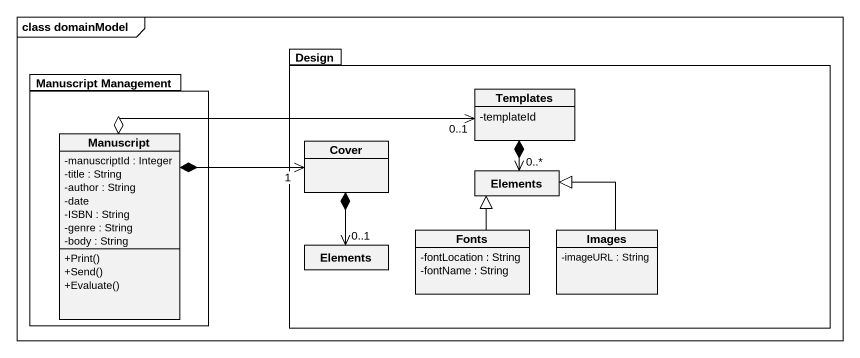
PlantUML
@startuml
mainframe class domainModel
hide circle
hide empty members
skinparam classAttributeIconSize 0
package Design {
  class Templates {
    -templateId
  }
  class Cover
  class Elements
  class Fonts {
    -fontLocation : String
    -fontName : String
  }
  class Images {
    -imageURL : String
  }
  class "Elements" as Elements_2
}
package "Manuscript Management" as Manuscript_Management {
  class Manuscript {
    -manuscriptId : Integer
    -title : String
    -author : String
    -date
    -ISBN : String
    -genre : String
    -body : String
    +Print()
    +Send()
    +Evaluate()
  }
}
Templates *--> "0..*" Elements
Manuscript o-right-> "0..1" Templates
Manuscript *-right-> "1" Cover
Cover *--> "0..1" Elements_2
Fonts -up-|> Elements
Images -up-|> Elements
@enduml
